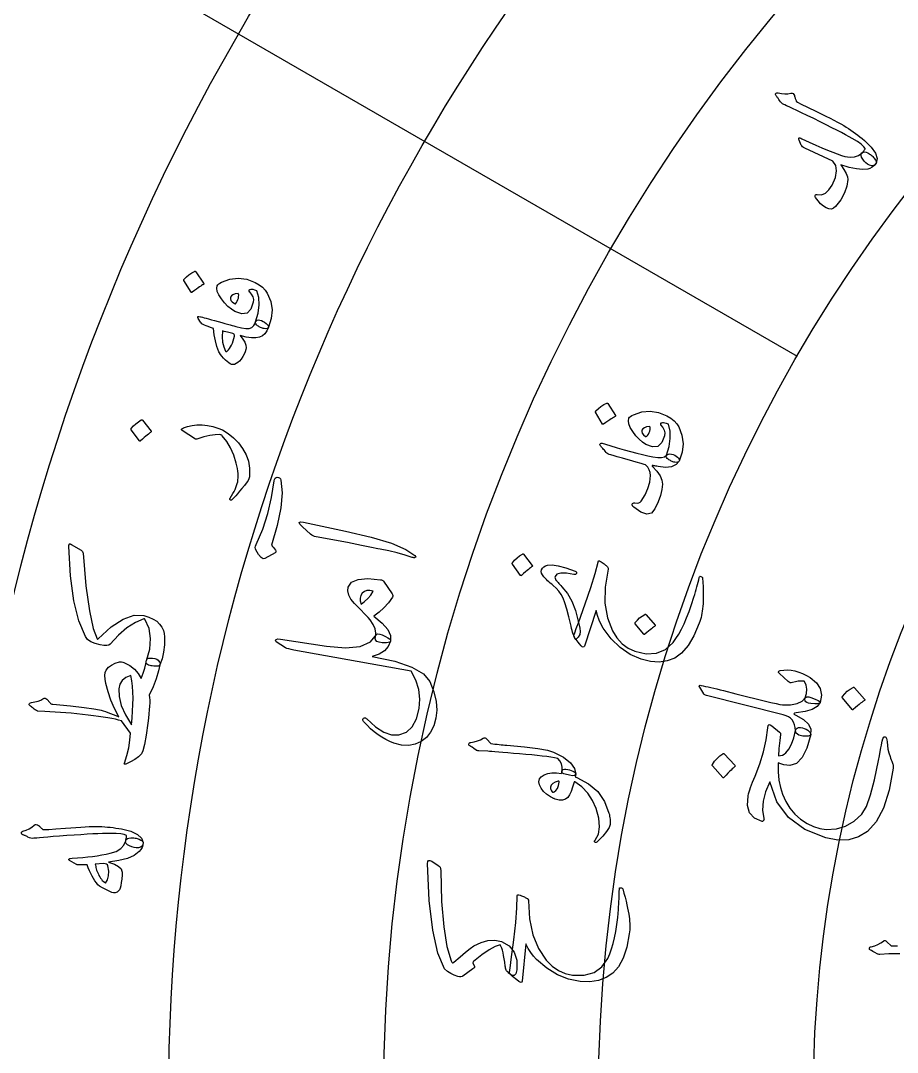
# Model space of a CAD drawing. Header units: millimetres. Extents: x -150 to 150, y -150 to 184.
# Drawn here: x -98.68 to -56.71, y 2.16 to 51.58 of the extents above; entities that cross this region are included whole.
import ezdxf

# ---------------------------------------------------------------- set-up
doc = ezdxf.new("R2010")
doc.units = ezdxf.units.MM
for name, color, linetype in [('ENGRAVE', 7, 'Continuous'), ('ENGRAVE_FINE', 8, 'Continuous'), ('GUIDE', 3, 'Continuous'), ('TEXT', 5, 'Continuous')]:
    doc.layers.add(name, color=color, linetype=linetype)

msp = doc.modelspace()

# ---------------------------------------------------------------- linework, layer by layer
at = {"layer": 'ENGRAVE'}
for radius in [132.75, 112.1737, 91.5975, 71.0212]:
    msp.add_circle((0, 0), radius, dxfattribs=at)
at = {"layer": 'ENGRAVE_FINE'}
for points in [[(-97.1453, 56.0869), (-79.3258, 45.7988)], [(-79.3258, 45.7988), (-61.5062, 35.5106)]]:
    msp.add_lwpolyline(points, dxfattribs=at)
for radius in [122.4619, 101.8856, 81.3094, 60.7331]:
    msp.add_circle((0, 0), radius, dxfattribs=at)
at = {"layer": 'GUIDE'}
msp.add_circle((0, 0), 137.25, dxfattribs=at)
at = {"layer": 'TEXT'}
for points in [[(-62.5126, 47.9776), (-62.5323, 48.0106), (-62.541, 48.0413), (-62.5386, 48.0695), (-62.5251, 48.0955), (-62.506, 48.1134), (-62.4821, 48.1239), (-62.4533, 48.127), (-62.4197, 48.1226), (-62.258, 48.0851), (-62.1019, 48.0689), (-61.9516, 48.074), (-61.807, 48.1003), (-61.7509, 48.1021), (-61.7042, 48.0841), (-61.667, 48.0465), (-61.6391, 47.9893), (-61.6277, 47.9556), (-61.6165, 47.9215), (-61.6056, 47.887), (-61.595, 47.8522), (-61.5844, 47.8174), (-61.5735, 47.783), (-61.5622, 47.749), (-61.5507, 47.7153), (-61.4911, 47.6746), (-61.3101, 47.5798), (-61.0077, 47.4305), (-60.5846, 47.226), (-60.3519, 47.1137), (-60.1344, 47.0068), (-59.9321, 46.9054), (-59.7449, 46.8095), (-59.5734, 46.7191), (-59.4182, 46.6343), (-59.2794, 46.5549), (-59.1568, 46.4812), (-59.0433, 46.4091), (-58.9315, 46.3348), (-58.8214, 46.2582), (-58.7131, 46.1795), (-58.6061, 46.0983), (-58.5001, 46.0144), (-58.3951, 45.9277), (-58.2911, 45.8383), (-57.9611, 45.5144), (-57.7573, 45.2269), (-57.6794, 44.9758), (-57.7273, 44.7605), (-57.7854, 44.6809), (-57.8562, 44.6363), (-57.9399, 44.6267), (-58.0366, 44.652), (-58.1345, 44.7021), (-58.2222, 44.7673), (-58.2995, 44.8474), (-58.3664, 44.9425), (-58.4194, 45.042), (-58.4431, 45.1261), (-58.4377, 45.1946), (-58.4032, 45.2476), (-58.3706, 45.2839), (-58.3415, 45.3165), (-58.3158, 45.3454), (-58.2935, 45.3706), (-58.2752, 45.3931), (-58.2611, 45.4137), (-58.2515, 45.4326), (-58.2462, 45.4496), (-58.3131, 45.5436), (-58.4388, 45.6558), (-58.6236, 45.7861), (-58.8674, 45.9343), (-59.0158, 46.0179), (-59.1878, 46.1113), (-59.3832, 46.2146), (-59.6022, 46.3277), (-59.845, 46.4511), (-60.1115, 46.5854), (-60.402, 46.7305), (-60.7165, 46.8862), (-61.0247, 47.0375), (-61.2961, 47.1694), (-61.5306, 47.282), (-61.7282, 47.3756), (-61.8885, 47.4506), (-62.0111, 47.5075), (-62.0961, 47.5464), (-62.1433, 47.5673), (-62.2015, 47.5991), (-62.2569, 47.6421), (-62.3095, 47.6964), (-62.3593, 47.762), (-62.3819, 47.798), (-62.4034, 47.8313), (-62.424, 47.8621), (-62.4436, 47.8904), (-62.4623, 47.916), (-62.48, 47.9391), (-62.4968, 47.9597), (-62.5126, 47.9776)], [(-57.7258, 44.7502), (-57.8221, 44.6403), (-57.9206, 44.5559), (-58.0214, 44.4971), (-58.1246, 44.4639), (-58.3731, 44.4455), (-58.6697, 44.4751), (-59.0149, 44.5525), (-59.4087, 44.6776), (-59.2666, 44.4521), (-59.1652, 44.259), (-59.1045, 44.098), (-59.0847, 43.969), (-59.1295, 43.6488), (-59.2426, 43.3261), (-59.4239, 43.0002), (-59.6734, 42.6701), (-59.7649, 42.5916), (-59.8693, 42.5555), (-59.9866, 42.5619), (-60.1171, 42.6109), (-60.2519, 42.6947), (-60.3823, 42.8056), (-60.5082, 42.9438), (-60.6294, 43.1093), (-60.6435, 43.1352), (-60.6501, 43.1603), (-60.6494, 43.1846), (-60.6412, 43.2081), (-60.6228, 43.2323), (-60.6, 43.2466), (-60.5729, 43.251), (-60.5414, 43.2455), (-60.3403, 43.24), (-60.1556, 43.3147), (-59.9871, 43.4694), (-59.8341, 43.7042), (-59.677, 44.0712), (-59.6172, 44.3836), (-59.6556, 44.642), (-59.7932, 44.8465), (-61.1438, 45.4731), (-61.2037, 45.5047), (-61.252, 45.5395), (-61.2887, 45.5773), (-61.3138, 45.6184), (-61.4156, 45.8548), (-61.428, 45.8872), (-61.4343, 45.9137), (-61.4344, 45.9345), (-61.4284, 45.9496), (-61.4067, 45.96), (-61.3747, 45.9592), (-61.3326, 45.9472), (-61.2803, 45.924), (-60.9376, 45.7611), (-60.6189, 45.6148), (-60.3242, 45.4851), (-60.0535, 45.3722), (-59.8072, 45.2754), (-59.5859, 45.1939), (-59.3895, 45.128), (-59.2179, 45.0777), (-58.9758, 45.0405), (-58.7587, 45.0573), (-58.5664, 45.1283), (-58.3987, 45.2534), (-58.3486, 45.2862), (-58.2861, 45.2954), (-58.2112, 45.2812), (-58.1241, 45.2434), (-58.0819, 45.2186), (-58.0404, 45.1921), (-57.9997, 45.1638), (-57.9597, 45.1338), (-57.921, 45.1014), (-57.8842, 45.0659), (-57.8493, 45.0272), (-57.8162, 44.9854), (-57.7601, 44.9039), (-57.7263, 44.8375), (-57.7149, 44.7863), (-57.7258, 44.7502)], [(-90.8706, 39.1342), (-90.8753, 39.1467), (-90.8751, 39.1613), (-90.87, 39.1779), (-90.8599, 39.1965), (-90.7469, 39.3104), (-90.6253, 39.4109), (-90.4951, 39.498), (-90.3564, 39.5717), (-90.3379, 39.5767), (-90.3222, 39.5756), (-90.3092, 39.5683), (-90.2988, 39.5549), (-89.9243, 39.0002), (-89.9172, 38.9826), (-89.921, 38.9656), (-89.9357, 38.9492), (-89.9614, 38.9333), (-89.9835, 38.9195), (-90.0174, 38.8974), (-90.063, 38.8668), (-90.1203, 38.8277), (-90.1897, 38.7792), (-90.2716, 38.7205), (-90.3659, 38.6514), (-90.4726, 38.5719), (-90.4888, 38.5622), (-90.5021, 38.5595), (-90.5124, 38.5639), (-90.5196, 38.5753)], [(-89.2706, 38.8816), (-89.243, 38.9263), (-89.1995, 38.9702), (-89.1401, 39.0133), (-89.0648, 39.0556), (-88.6629, 39.2005), (-88.2615, 39.246), (-87.8609, 39.1931), (-87.4609, 39.0427), (-87.2674, 38.9314), (-87.1053, 38.8089), (-86.9745, 38.6753), (-86.8751, 38.5306), (-86.7125, 38.134), (-86.6486, 37.7295), (-86.6832, 37.3164), (-86.816, 36.8935), (-86.8432, 36.8568), (-86.8876, 36.8343), (-86.9491, 36.826), (-87.0278, 36.832), (-87.0696, 36.8394), (-87.1109, 36.8502), (-87.1519, 36.8643), (-87.1925, 36.8817), (-87.2317, 36.901), (-87.2687, 36.9209), (-87.3034, 36.9414), (-87.3359, 36.9624), (-87.389, 37.0063), (-87.4226, 37.0531), (-87.4369, 37.1027), (-87.4318, 37.1552), (-87.3155, 37.576), (-87.266, 37.9641), (-87.2839, 38.3201), (-87.3695, 38.6443), (-87.4701, 38.6752), (-87.5524, 38.6948), (-87.6163, 38.7032), (-87.6617, 38.7004), (-87.7037, 38.6914), (-87.7339, 38.6793), (-87.7523, 38.6641), (-87.759, 38.6456), (-87.7601, 38.6314), (-87.7585, 38.619), (-87.754, 38.6083), (-87.7467, 38.5995), (-87.6411, 38.4749), (-87.5727, 38.3486), (-87.5415, 38.2205), (-87.5474, 38.0906), (-87.6624, 37.7561), (-87.8464, 37.5712), (-88.1005, 37.5358), (-88.4249, 37.6502), (-88.5945, 37.7549), (-88.759, 37.8902), (-88.9184, 38.0563), (-89.0726, 38.2533), (-89.1956, 38.4447), (-89.2695, 38.6133), (-89.2945, 38.759), (-89.2706, 38.8816)], [(-88.6331, 38.3339), (-88.6434, 38.2572), (-88.6159, 38.1815), (-88.5504, 38.1069), (-88.4469, 38.0334), (-88.4288, 38.0262), (-88.4155, 38.0219), (-88.4069, 38.0208), (-88.403, 38.0227), (-88.3566, 38.0846), (-88.3175, 38.1506), (-88.2856, 38.2208), (-88.261, 38.2951), (-88.2469, 38.3638), (-88.2435, 38.424), (-88.2509, 38.4757), (-88.2691, 38.5188), (-88.4122, 38.4893), (-88.5206, 38.4486), (-88.5942, 38.3968), (-88.6331, 38.3339)], [(-90.1801, 37.3101), (-90.206, 37.369), (-90.1978, 37.4035), (-90.1553, 37.4137), (-90.0788, 37.3993), (-90.0343, 37.3865), (-89.9724, 37.3695), (-89.8932, 37.3483), (-89.7965, 37.323), (-89.6818, 37.2927), (-89.5484, 37.2566), (-89.3963, 37.2147), (-89.2254, 37.1669), (-89.0574, 37.12), (-88.9071, 37.0779), (-88.7744, 37.0405), (-88.6594, 37.008), (-88.5624, 36.9804), (-88.4839, 36.9579), (-88.4239, 36.9407), (-88.3824, 36.9286), (-88.1178, 36.8593), (-87.9025, 36.8284), (-87.7366, 36.836), (-87.6199, 36.8821), (-87.5638, 36.9256), (-87.5138, 36.9855), (-87.4698, 37.0621), (-87.4318, 37.1552), (-87.3995, 37.2061), (-87.3547, 37.2366), (-87.2974, 37.2467), (-87.2275, 37.2364), (-87.1493, 37.2101), (-87.0739, 37.1749), (-87.0013, 37.1309), (-86.9314, 37.0781), (-86.8753, 37.0248), (-86.8374, 36.9762), (-86.8176, 36.9325), (-86.816, 36.8935), (-86.8926, 36.7176), (-86.9894, 36.5789), (-87.1065, 36.4775), (-87.2442, 36.4132), (-87.4191, 36.3836), (-87.6314, 36.3872), (-87.8813, 36.4239), (-88.1686, 36.4939), (-88.0441, 36.3293), (-87.9553, 36.1778), (-87.9022, 36.0392), (-87.8848, 35.9136), (-87.8974, 35.8226), (-87.9286, 35.7224), (-87.9785, 35.6129), (-88.0471, 35.494), (-88.1308, 35.3731), (-88.2109, 35.2756), (-88.2876, 35.2014), (-88.3608, 35.1506), (-88.4395, 35.1173), (-88.5134, 35.1038), (-88.5823, 35.1103), (-88.6463, 35.1366), (-88.7203, 35.1844), (-88.7985, 35.2469), (-88.8809, 35.324), (-88.9673, 35.4159), (-89.0519, 35.5137), (-89.1176, 35.596), (-89.1644, 35.6629), (-89.1924, 35.7143), (-89.2859, 35.9752), (-89.3613, 36.2499), (-89.4184, 36.5382), (-89.4573, 36.8402), (-89.5929, 36.8854), (-89.7095, 36.9258), (-89.8069, 36.9613), (-89.8852, 36.992), (-89.9489, 37.0228), (-90.0025, 37.0586), (-90.0459, 37.0995), (-90.0792, 37.1455)], [(-89.018, 36.716), (-89.0354, 36.4302), (-89.0167, 36.1746), (-88.9622, 35.9493), (-88.8719, 35.7543), (-88.8558, 35.7373), (-88.8375, 35.7304), (-88.8171, 35.7337), (-88.7946, 35.7472), (-88.7348, 35.8068), (-88.6799, 35.8752), (-88.6297, 35.9526), (-88.5844, 36.0389), (-88.5438, 36.1342), (-88.508, 36.2384), (-88.4769, 36.3516), (-88.4504, 36.4738), (-88.4487, 36.4937), (-88.451, 36.5163), (-88.4572, 36.5414), (-88.4673, 36.5692), (-88.5253, 36.5884), (-88.5863, 36.6074), (-88.6505, 36.6261), (-88.7177, 36.6445), (-88.7881, 36.6628), (-88.8616, 36.6807), (-88.9383, 36.6985), (-89.018, 36.716)], [(-71.1547, 32.829), (-71.1591, 32.8417), (-71.1585, 32.8563), (-71.1528, 32.873), (-71.1422, 32.8915), (-71.0257, 33.0036), (-70.901, 33.102), (-70.768, 33.1866), (-70.6269, 33.2575), (-70.6083, 33.2621), (-70.5926, 33.2605), (-70.5798, 33.2529), (-70.5698, 33.2391), (-70.2114, 32.6722), (-70.2048, 32.6544), (-70.2092, 32.6374), (-70.2244, 32.6212), (-70.2504, 32.6059), (-70.273, 32.5926), (-70.3075, 32.5711), (-70.354, 32.5414), (-70.4125, 32.5035), (-70.4834, 32.4564), (-70.5669, 32.3992), (-70.6632, 32.3318), (-70.7722, 32.2542), (-70.7887, 32.2448), (-70.8021, 32.2424), (-70.8122, 32.2471), (-70.8192, 32.2587)], [(-69.5608, 32.5371), (-69.5319, 32.5812), (-69.4871, 32.6242), (-69.4264, 32.6659), (-69.3498, 32.7064), (-68.9435, 32.8411), (-68.5408, 32.8757), (-68.1417, 32.8114), (-67.7463, 32.6494), (-67.5561, 32.5325), (-67.3977, 32.4054), (-67.2708, 32.2681), (-67.1755, 32.1208), (-67.0238, 31.7204), (-66.9705, 31.3154), (-67.0152, 30.9046), (-67.1579, 30.4867), (-67.1859, 30.4508), (-67.2307, 30.4296), (-67.2924, 30.4229), (-67.3709, 30.4308), (-67.4124, 30.4393), (-67.4535, 30.451), (-67.4941, 30.4661), (-67.5343, 30.4845), (-67.573, 30.5047), (-67.6095, 30.5255), (-67.6438, 30.5467), (-67.6758, 30.5685), (-67.7278, 30.6137), (-67.7603, 30.6612), (-67.7734, 30.7111), (-67.7671, 30.7633), (-67.6407, 31.1803), (-67.5814, 31.5664), (-67.5898, 31.9223), (-67.6664, 32.2487), (-67.7661, 32.2823), (-67.8478, 32.3042), (-67.9114, 32.3144), (-67.9569, 32.3129), (-67.9992, 32.3052), (-68.0297, 32.2939), (-68.0486, 32.2791), (-68.0557, 32.2608), (-68.0573, 32.2467), (-68.056, 32.2342), (-68.0518, 32.2235), (-68.0447, 32.2144), (-67.9426, 32.0869), (-67.8777, 31.9588), (-67.85, 31.83), (-67.8593, 31.7003), (-67.9829, 31.3692), (-68.1714, 31.1891), (-68.4263, 31.16), (-68.7479, 31.2824), (-68.9148, 31.3912), (-69.0759, 31.5307), (-69.231, 31.7008), (-69.38, 31.902), (-69.4979, 32.0969), (-69.5672, 32.2679), (-69.5882, 32.4147), (-69.5608, 32.5371)], [(-93.3923, 31.9804), (-93.398, 31.9925), (-93.3989, 32.007), (-93.3951, 32.0239), (-93.3865, 32.0433), (-93.2826, 32.1651), (-93.1692, 32.2743), (-93.0461, 32.3709), (-92.9136, 32.4548), (-92.8956, 32.4612), (-92.8798, 32.4612), (-92.8663, 32.455), (-92.8549, 32.4424), (-92.4387, 31.9188), (-92.4303, 31.9018), (-92.4328, 31.8846), (-92.4462, 31.8672), (-92.4705, 31.8494), (-92.4915, 31.8341), (-92.5235, 31.8094), (-92.5666, 31.7755), (-92.6208, 31.7323), (-92.6862, 31.6788), (-92.7633, 31.6141), (-92.8519, 31.5382), (-92.9521, 31.451), (-92.9676, 31.4402), (-92.9806, 31.4365), (-92.9911, 31.4401), (-92.9992, 31.4509)], [(-90.9547, 31.953), (-90.966, 31.9614), (-90.9744, 31.9698), (-90.9798, 31.9782), (-90.9823, 31.9865), (-90.9771, 32.007), (-90.9598, 32.0282), (-90.9304, 32.0501), (-90.8889, 32.0727), (-90.6914, 32.1476), (-90.4765, 32.1961), (-90.2442, 32.2181), (-89.9946, 32.2137), (-89.734, 32.1863), (-89.485, 32.1372), (-89.2477, 32.0667), (-89.022, 31.9748), (-88.7422, 31.8053), (-88.4886, 31.601), (-88.261, 31.3623), (-88.0589, 31.0894), (-87.8934, 30.7913), (-87.7824, 30.479), (-87.7256, 30.1523), (-87.723, 29.8109), (-87.7327, 29.723), (-87.7555, 29.6396), (-87.7915, 29.5606), (-87.8406, 29.486), (-87.9718, 29.3199), (-88.0918, 29.1702), (-88.2006, 29.037), (-88.2984, 28.9203), (-88.3849, 28.8207), (-88.4603, 28.7386), (-88.5244, 28.6742), (-88.5773, 28.6275), (-88.5918, 28.6189), (-88.6052, 28.6137), (-88.6175, 28.6119), (-88.6287, 28.6136), (-88.642, 28.6194), (-88.6535, 28.6274), (-88.6634, 28.6377), (-88.6715, 28.6503), (-88.6762, 28.6646), (-88.6756, 28.6801), (-88.6697, 28.6968), (-88.6586, 28.7146), (-88.5878, 28.8219), (-88.5244, 28.9258), (-88.4682, 29.0263), (-88.4194, 29.1235), (-88.3776, 29.2182), (-88.3426, 29.3114), (-88.3144, 29.4029), (-88.2929, 29.4929), (-88.2781, 29.5849), (-88.2696, 29.6825), (-88.2675, 29.7855), (-88.2717, 29.8941), (-88.2827, 30.0085), (-88.3009, 30.1288), (-88.3263, 30.255), (-88.3588, 30.3872), (-88.4775, 30.7689), (-88.6293, 31.1148), (-88.8147, 31.4246), (-89.034, 31.6984), (-89.0528, 31.7177), (-89.0769, 31.7331), (-89.1064, 31.7446), (-89.1412, 31.7521), (-89.3636, 31.7492), (-89.6228, 31.712), (-89.9187, 31.64), (-90.2512, 31.5327), (-90.271, 31.5298), (-90.2877, 31.5297), (-90.3015, 31.5325), (-90.3123, 31.5383)], [(-68.9383, 31.972), (-68.9507, 31.8954), (-68.9251, 31.8189), (-68.8616, 31.7426), (-68.7601, 31.6664), (-68.7422, 31.6587), (-68.7289, 31.6541), (-68.7204, 31.6528), (-68.7165, 31.6546), (-68.6685, 31.7154), (-68.6276, 31.7805), (-68.5939, 31.8499), (-68.5673, 31.9237), (-68.5513, 31.9921), (-68.5463, 32.0522), (-68.5522, 32.1041), (-68.5692, 32.1477), (-68.7132, 32.122), (-68.8227, 32.084), (-68.8977, 32.034), (-68.9383, 31.972)], [(-67.7671, 30.7633), (-67.7213, 30.8011), (-67.6666, 30.8227), (-67.6029, 30.828), (-67.5303, 30.8171), (-67.4453, 30.7929), (-67.3679, 30.7611), (-67.298, 30.7216), (-67.2357, 30.6746), (-67.187, 30.6248), (-67.1577, 30.5768), (-67.148, 30.5308), (-67.1579, 30.4867), (-67.3042, 30.313), (-67.5205, 30.2113), (-67.8072, 30.1812), (-68.1645, 30.2226), (-68.2243, 30.2339), (-68.2761, 30.2438), (-68.3199, 30.2521), (-68.3558, 30.2589), (-68.3837, 30.2641), (-68.4036, 30.2679), (-68.4155, 30.2701), (-68.4195, 30.2709), (-68.444, 30.2696), (-68.454, 30.2619), (-68.4496, 30.2478), (-68.4307, 30.2273), (-68.2203, 29.9973), (-68.0714, 29.7792), (-67.984, 29.5729), (-67.9581, 29.3779), (-67.983, 29.1226), (-68.0508, 28.8404), (-68.161, 28.5308), (-68.3133, 28.1933), (-68.4791, 27.9939), (-68.7044, 27.9398), (-68.9896, 28.0315), (-69.3344, 28.2701), (-69.3722, 28.308), (-69.3961, 28.3452), (-69.4062, 28.3819), (-69.4025, 28.418), (-69.3865, 28.4485), (-69.3597, 28.4686), (-69.3221, 28.4782), (-69.2737, 28.4774), (-69.1705, 28.4754), (-69.0856, 28.49), (-69.019, 28.521), (-68.9707, 28.5684), (-68.7865, 28.8701), (-68.6524, 29.1735), (-68.5682, 29.4792), (-68.5339, 29.7879), (-68.5446, 29.9333), (-68.5864, 30.0672), (-68.6594, 30.1899), (-68.7637, 30.3012), (-68.826, 30.3246), (-68.9751, 30.3699), (-69.2111, 30.437), (-69.534, 30.5257), (-69.7063, 30.5741), (-69.8618, 30.6181), (-70.0004, 30.6577), (-70.1222, 30.6929), (-70.2264, 30.723), (-70.3124, 30.7472), (-70.3803, 30.7655), (-70.4299, 30.7778), (-70.5034, 30.8022), (-70.565, 30.8306), (-70.6146, 30.8632), (-70.6523, 30.9), (-70.6964, 30.9516), (-70.7375, 30.9998), (-70.7754, 31.0446), (-70.8103, 31.086), (-70.8422, 31.1235), (-70.8715, 31.1568), (-70.8981, 31.1858), (-70.922, 31.2104), (-70.94, 31.233), (-70.9488, 31.2557), (-70.9484, 31.2786), (-70.9387, 31.3016), (-70.9183, 31.3225), (-70.8956, 31.3349), (-70.8704, 31.339), (-70.8428, 31.3347), (-70.4762, 31.2233), (-70.1275, 31.121), (-69.7966, 31.0276), (-69.4835, 30.9432), (-69.1884, 30.8675), (-68.9114, 30.7999), (-68.6527, 30.7405), (-68.4121, 30.6894), (-68.1818, 30.6545), (-67.9976, 30.6551), (-67.8594, 30.6913), (-67.7671, 30.7633)], [(-86.5535, 29.5368), (-86.5361, 29.6089), (-86.5041, 29.6618), (-86.4577, 29.6956), (-86.3969, 29.7101), (-86.3351, 29.7048), (-86.286, 29.6791), (-86.2493, 29.6328), (-86.2252, 29.5662), (-86.1647, 28.9592), (-86.2225, 28.2389), (-86.3957, 27.4033), (-86.681, 26.4496), (-86.6206, 26.3895), (-86.5682, 26.3318), (-86.5238, 26.2767), (-86.4874, 26.224), (-86.4653, 26.1815), (-86.4586, 26.146), (-86.4672, 26.1174), (-86.4912, 26.0958), (-86.9952, 25.8117), (-87.0717, 25.8037), (-87.1697, 25.8704), (-87.289, 26.0122), (-87.4291, 26.2294), (-87.446, 26.2823), (-87.4476, 26.3423), (-87.4339, 26.4094), (-87.4049, 26.4835), (-87.0919, 27.2182), (-86.846, 27.9708), (-86.6667, 28.743), (-86.5535, 29.5368)], [(-85.1951, 27.3333), (-85.3168, 27.4604), (-85.3478, 27.5413), (-85.2884, 27.5757), (-85.1385, 27.5635), (-83.1283, 27.1197), (-81.8968, 26.8394), (-80.9341, 26.5508), (-80.2394, 26.2571), (-79.8118, 25.9599), (-79.7815, 25.9214), (-79.768, 25.8917), (-79.7715, 25.8707), (-79.792, 25.8585), (-79.8198, 25.8524), (-79.8533, 25.8524), (-79.8925, 25.8586), (-79.9374, 25.871), (-80.282, 25.9825), (-80.6526, 26.0851), (-81.0493, 26.1783), (-81.4721, 26.262), (-81.582, 26.2859), (-81.8797, 26.3469), (-82.3654, 26.4449), (-83.0393, 26.5789), (-84.5391, 26.8583), (-84.6171, 26.8785), (-84.6865, 26.9051), (-84.7474, 26.9382), (-84.7995, 26.9776)], [(-92.6638, 20.9344), (-92.5031, 21.4818), (-92.4606, 21.9915), (-92.537, 22.4653), (-92.7327, 22.9046), (-92.7417, 22.9163), (-92.7526, 22.9248), (-92.7652, 22.9298), (-92.7796, 22.9314), (-93.1901, 22.7542), (-93.5964, 22.4922), (-93.9977, 22.1445), (-94.393, 21.7107), (-94.4582, 21.6677), (-94.5598, 21.6485), (-94.6979, 21.6531), (-94.8726, 21.6814), (-95.1227, 21.7444), (-95.3244, 21.8314), (-95.4777, 21.9426), (-95.5824, 22.078), (-95.8905, 22.8255), (-96.1294, 23.7931), (-96.2925, 24.9821), (-96.3716, 26.3931), (-96.3739, 26.4094), (-96.3747, 26.4242), (-96.3739, 26.4375), (-96.3716, 26.4495), (-96.3686, 26.4602), (-96.3659, 26.4701), (-96.3635, 26.4789), (-96.3613, 26.4869), (-96.3532, 26.5058), (-96.3413, 26.5176), (-96.3255, 26.5223), (-96.3059, 26.52), (-96.3022, 26.5187), (-96.2981, 26.5168), (-96.2938, 26.5143), (-96.2891, 26.5113), (-96.2836, 26.5075), (-96.2769, 26.5029), (-96.269, 26.4975), (-96.2599, 26.4912), (-95.7898, 26.2098), (-95.7493, 26.1798), (-95.7203, 26.1469), (-95.7026, 26.1111), (-95.6963, 26.0724), (-95.5591, 24.5068), (-95.3922, 23.3042), (-95.2093, 22.4602), (-95.0195, 21.9714), (-95.0078, 21.958), (-94.9949, 21.954), (-94.9808, 21.9595), (-94.9654, 21.9744), (-94.3502, 22.5464), (-93.7796, 22.9198), (-93.2558, 23.0981), (-92.78, 23.0845), (-92.5415, 23.0114), (-92.3384, 22.9194), (-92.1705, 22.8089), (-92.0377, 22.6798), (-91.9291, 22.53), (-91.8517, 22.3769), (-91.8056, 22.2203), (-91.7907, 22.0601), (-91.8017, 21.6794), (-91.8427, 21.3308), (-91.9144, 21.0138), (-92.0168, 20.7281), (-92.0458, 20.6905), (-92.0899, 20.6657), (-92.1493, 20.6537), (-92.2239, 20.6544), (-92.3076, 20.6633), (-92.3798, 20.6724), (-92.4406, 20.6817), (-92.4898, 20.6913), (-92.5582, 20.7113), (-92.611, 20.7373), (-92.6481, 20.7692), (-92.6696, 20.8071), (-92.6792, 20.8343), (-92.6814, 20.8646), (-92.6763, 20.898), (-92.6638, 20.9344)], [(-75.1431, 25.5449), (-75.1488, 25.5572), (-75.1496, 25.572), (-75.1457, 25.5893), (-75.137, 25.6092), (-75.0322, 25.7346), (-74.9178, 25.8472), (-74.7939, 25.9468), (-74.6604, 26.0335), (-74.6423, 26.0402), (-74.6265, 26.0404), (-74.613, 26.0341), (-74.6017, 26.0213), (-74.1875, 25.4905), (-74.1792, 25.4733), (-74.1818, 25.4558), (-74.1953, 25.4378), (-74.2198, 25.4195), (-74.2409, 25.4037), (-74.2732, 25.3783), (-74.3165, 25.3434), (-74.3709, 25.2988), (-74.4368, 25.2437), (-74.5143, 25.177), (-74.6034, 25.0987), (-74.7042, 25.0087), (-74.7197, 24.9975), (-74.7328, 24.9936), (-74.7434, 24.9972), (-74.7515, 25.0081)], [(-71.9787, 22.7417), (-71.6524, 23.6432), (-71.3851, 24.427), (-71.1805, 25.0954), (-71.0417, 25.6502), (-71.0377, 25.6674), (-71.0315, 25.6813), (-71.023, 25.6918), (-71.0122, 25.6991), (-70.9997, 25.7028), (-70.9862, 25.7026), (-70.9716, 25.6986), (-70.9559, 25.6907), (-70.8971, 25.6538), (-70.8434, 25.6192), (-70.7948, 25.587), (-70.7512, 25.5572), (-70.7128, 25.5297), (-70.6794, 25.5045), (-70.651, 25.4817), (-70.6278, 25.4612), (-70.5927, 25.423), (-70.5702, 25.3853), (-70.5603, 25.3482), (-70.563, 25.3118), (-70.7006, 24.4529), (-70.7089, 23.6712), (-70.5907, 22.9695), (-70.3485, 22.3492), (-70.1382, 22.0105), (-69.8887, 21.7358), (-69.6005, 21.5245), (-69.2745, 21.3758), (-68.7284, 21.2529), (-68.2427, 21.2832), (-67.817, 21.4647), (-67.45, 21.7963), (-67.31, 21.9835), (-67.1751, 22.1948), (-67.0449, 22.4303), (-66.9191, 22.6901), (-66.7973, 22.9735), (-66.6788, 23.28), (-66.5633, 23.6097), (-66.4503, 23.9627), (-66.413, 24.0893), (-66.377, 24.214), (-66.3424, 24.337), (-66.3092, 24.4582), (-66.2777, 24.5768), (-66.2483, 24.692), (-66.2209, 24.8038), (-66.1955, 24.9122), (-66.1854, 24.9444), (-66.1682, 24.9636), (-66.144, 24.9699), (-66.1128, 24.9633), (-66.0793, 24.9478), (-66.0556, 24.9305), (-66.0415, 24.9112), (-66.0371, 24.8899), (-66.0233, 24.6742), (-66.013, 24.4714), (-66.0064, 24.2816), (-66.0034, 24.1046), (-66.0038, 23.9406), (-66.0069, 23.7899), (-66.0129, 23.6524), (-66.0218, 23.528), (-66.0364, 23.4134), (-66.0524, 23.3026), (-66.0699, 23.1956), (-66.0888, 23.0924), (-66.1102, 22.9928), (-66.1352, 22.8968), (-66.1637, 22.8043), (-66.1958, 22.7153), (-66.4536, 22.1206), (-66.7332, 21.6449), (-67.0371, 21.2881), (-67.3672, 21.0504), (-67.7291, 20.9113), (-68.1183, 20.8549), (-68.5351, 20.882), (-68.9795, 20.9936), (-69.5021, 21.2264), (-69.9793, 21.5497), (-70.4099, 21.9653), (-70.7922, 22.4747), (-70.8972, 22.6611), (-70.9895, 22.8645), (-71.0692, 23.0848), (-71.1359, 23.3221), (-71.6881, 21.6166), (-71.7183, 21.5808), (-71.7556, 21.5731), (-71.7998, 21.5937), (-71.8511, 21.6425), (-71.9218, 21.7269), (-71.985, 21.8033), (-72.041, 21.8718), (-72.0896, 21.9324), (-72.1305, 21.9848), (-72.1631, 22.0289), (-72.1877, 22.0647), (-72.2041, 22.0921), (-72.1938, 22.1398), (-72.1532, 22.2641), (-72.0817, 22.4648), (-71.9787, 22.7417)], [(-72.0967, 21.9345), (-72.1334, 21.992), (-72.1676, 22.0556), (-72.1995, 22.1254), (-72.2289, 22.2014), (-72.2563, 22.2837), (-72.2821, 22.3724), (-72.3063, 22.4676), (-72.3289, 22.5694), (-72.4325, 23.0231), (-72.53, 23.3983), (-72.6225, 23.6942), (-72.7111, 23.9103), (-72.8096, 24.0879), (-72.9218, 24.2497), (-73.0481, 24.3956), (-73.1883, 24.5254), (-73.2601, 24.5855), (-73.328, 24.6439), (-73.392, 24.7005), (-73.4522, 24.7554), (-73.5078, 24.8078), (-73.5582, 24.857), (-73.6032, 24.9029), (-73.643, 24.9455), (-73.7065, 25.0316), (-73.7441, 25.1161), (-73.7556, 25.1989), (-73.7411, 25.28), (-73.7034, 25.3512), (-73.6428, 25.4114), (-73.5595, 25.4605), (-73.4533, 25.4986), (-73.2349, 25.5156), (-72.9427, 25.473), (-72.5768, 25.3709), (-72.137, 25.2097), (-72.0986, 25.1913), (-72.0748, 25.1679), (-72.0655, 25.1397), (-72.0706, 25.1065), (-72.088, 25.0766), (-72.1151, 25.058), (-72.152, 25.0508), (-72.1987, 25.055), (-72.5558, 25.1172), (-72.8249, 25.1211), (-73.0057, 25.0668), (-73.0981, 24.9546), (-73.1037, 24.9197), (-73.0981, 24.8799), (-73.0813, 24.8354), (-73.0534, 24.7861), (-73.0348, 24.7622), (-73.0113, 24.7336), (-72.9831, 24.7004), (-72.95, 24.6625), (-72.9121, 24.6201), (-72.8694, 24.573), (-72.8219, 24.5214), (-72.7694, 24.4652), (-72.5078, 24.1489), (-72.2921, 23.7685), (-72.1212, 23.3245), (-71.9939, 22.817), (-71.9926, 22.8117), (-71.9889, 22.7959), (-71.9826, 22.7694), (-71.9739, 22.7324), (-71.9626, 22.6848), (-71.9487, 22.6266), (-71.9323, 22.5579), (-71.9133, 22.4787), (-71.8942, 22.3181), (-71.9184, 22.1741), (-71.9858, 22.0463), (-72.0967, 21.9345)], [(-83.0023, 24.4503), (-82.8378, 24.678), (-82.5236, 24.8127), (-82.0602, 24.8537), (-81.4481, 24.8006), (-81.4053, 24.7924), (-81.3695, 24.7788), (-81.3409, 24.7597), (-81.3194, 24.7353), (-80.8984, 24.1321), (-80.8739, 24.0919), (-80.8638, 24.0506), (-80.8682, 24.0083), (-80.887, 23.9649), (-81.0765, 23.6987), (-81.2881, 23.4574), (-81.522, 23.241), (-81.7785, 23.0492), (-81.3723, 22.7226), (-81.1022, 22.4157), (-80.9684, 22.1277), (-80.9708, 21.8576), (-80.989, 21.8322), (-81.0287, 21.8115), (-81.0898, 21.7955), (-81.1724, 21.7842), (-81.3691, 21.7852), (-81.5212, 21.8072), (-81.6287, 21.8504), (-81.6915, 21.9149), (-81.7022, 21.9456), (-81.7068, 21.979), (-81.7052, 22.0151), (-81.6975, 22.0537), (-81.6794, 22.2442), (-81.7164, 22.4456), (-81.8085, 22.6583), (-81.9555, 22.8827), (-82.0474, 22.989), (-82.2011, 23.1531), (-82.4163, 23.3755), (-82.6927, 23.6568), (-82.8686, 23.8663), (-82.9788, 24.0686), (-83.0234, 24.2633), (-83.0023, 24.4503)], [(-82.3848, 23.6385), (-82.2157, 23.7534), (-82.0627, 23.8943), (-81.9257, 24.0612), (-81.8044, 24.2541), (-81.9657, 24.2894), (-82.1072, 24.2849), (-82.2287, 24.2404), (-82.3304, 24.156), (-82.4026, 24.0453), (-82.4357, 23.922), (-82.4298, 23.7863), (-82.3848, 23.6385)], [(-69.2613, 22.6923), (-69.2674, 22.7038), (-69.2687, 22.7175), (-69.2654, 22.7335), (-69.2575, 22.7518), (-69.158, 22.8666), (-69.0486, 22.9693), (-68.9292, 23.0598), (-68.8, 23.1382), (-68.7823, 23.1441), (-68.7667, 23.1441), (-68.753, 23.138), (-68.7414, 23.1261), (-68.3118, 22.6285), (-68.303, 22.6124), (-68.3049, 22.5962), (-68.3177, 22.5798), (-68.3412, 22.5632), (-68.3616, 22.5489), (-68.3927, 22.5258), (-68.4345, 22.4941), (-68.4869, 22.4536), (-68.5502, 22.4035), (-68.6247, 22.3429), (-68.7104, 22.2717), (-68.8072, 22.1898), (-68.8222, 22.1796), (-68.835, 22.1762), (-68.8456, 22.1796), (-68.854, 22.1898)], [(-84.0448, 21.6138), (-83.1366, 21.5349), (-82.431, 21.6058), (-81.9273, 21.8261), (-81.624, 22.1969), (-81.5763, 22.2129), (-81.4932, 22.1999), (-81.3746, 22.1579), (-81.2205, 22.0871), (-81.1007, 22.0258), (-81.0188, 21.9684), (-80.9747, 21.915), (-80.9686, 21.8655), (-81.0816, 21.6056), (-81.2668, 21.3964), (-81.5247, 21.2372), (-81.8555, 21.1277), (-80.7716, 20.8928), (-79.9499, 20.6129), (-79.3893, 20.2908), (-79.089, 19.9271), (-78.9038, 19.4271), (-78.7932, 18.9689), (-78.7579, 18.5509), (-78.7984, 18.1721), (-78.9033, 17.8087), (-79.0551, 17.5012), (-79.2544, 17.249), (-79.5018, 17.0518), (-79.7876, 16.9196), (-80.102, 16.8629), (-80.4451, 16.8822), (-80.8169, 16.9783), (-81.0101, 17.0554), (-81.2002, 17.147), (-81.3871, 17.2534), (-81.5709, 17.3745), (-81.7512, 17.511), (-81.9281, 17.6634), (-82.1012, 17.832), (-82.2707, 18.0167), (-82.2875, 18.0425), (-82.2977, 18.0691), (-82.3014, 18.0963), (-82.2984, 18.1241), (-82.2904, 18.1461), (-82.2769, 18.1637), (-82.2579, 18.177), (-82.2334, 18.1858), (-82.2057, 18.1876), (-82.177, 18.1796), (-82.1472, 18.162), (-82.1163, 18.1346), (-81.692, 17.7533), (-81.2937, 17.5006), (-80.9225, 17.3746), (-80.5789, 17.3736), (-80.2176, 17.5079), (-79.9353, 17.7617), (-79.7308, 18.135), (-79.6025, 18.6286), (-79.5716, 19.0852), (-79.6256, 19.5367), (-79.7645, 19.9842), (-79.9885, 20.4288), (-85.6003, 21.434), (-85.7344, 21.4581), (-85.8463, 21.4845), (-85.9362, 21.5131), (-86.0039, 21.544), (-86.4502, 21.8268), (-86.4762, 21.8987), (-86.4507, 21.944), (-86.3737, 21.9627), (-86.2452, 21.9548)], [(-92.5231, 19.2697), (-92.5091, 19.1637), (-92.5022, 19.0405), (-92.5025, 18.9002), (-92.5099, 18.7427), (-92.5234, 18.5678), (-92.5419, 18.3754), (-92.5654, 18.1653), (-92.5937, 17.9375), (-92.6788, 17.3517), (-92.7566, 16.9099), (-92.8293, 16.6123), (-92.8981, 16.459), (-93.0388, 16.3167), (-93.2117, 16.1881), (-93.4169, 16.0728), (-93.6545, 15.971), (-93.6913, 15.9628), (-93.7135, 15.9679), (-93.7211, 15.9866), (-93.7142, 16.0186), (-93.5945, 16.3889), (-93.5066, 16.7522), (-93.4505, 17.109), (-93.4262, 17.4597), (-93.8597, 18.0467), (-93.9949, 18.0819), (-94.1491, 18.1165), (-94.3224, 18.1506), (-94.5146, 18.184), (-94.725, 18.2171), (-94.9524, 18.2501), (-95.1968, 18.2829), (-95.4583, 18.3156), (-95.7301, 18.3475), (-95.9982, 18.3767), (-96.2626, 18.4031), (-96.5232, 18.4267), (-96.7796, 18.4474), (-97.0314, 18.4651), (-97.2786, 18.4799), (-97.5211, 18.4916), (-97.8745, 18.5035), (-97.9308, 18.538), (-97.9843, 18.5725), (-98.035, 18.607), (-98.0828, 18.6415), (-98.1279, 18.6755), (-98.1704, 18.7085), (-98.2101, 18.7406), (-98.2472, 18.7716), (-98.2608, 18.7875), (-98.2692, 18.8055), (-98.2724, 18.8254), (-98.2706, 18.8473), (-98.2603, 18.8715), (-98.2395, 18.8908), (-98.2084, 18.9051), (-98.1669, 18.9144), (-97.9977, 18.9474), (-97.8495, 18.9892), (-97.7223, 19.0399), (-97.616, 19.0993), (-97.5648, 19.1262), (-97.5166, 19.133), (-97.4714, 19.1197), (-97.4292, 19.0863), (-97.2748, 18.9071), (-97.2485, 18.879), (-97.2179, 18.8588), (-97.1829, 18.8466), (-97.1435, 18.8424), (-96.2929, 18.7575), (-95.637, 18.6832), (-95.1759, 18.6205), (-94.9093, 18.5697), (-94.822, 18.5467), (-94.7263, 18.5177), (-94.6224, 18.4828), (-94.5101, 18.4421), (-94.3893, 18.3964), (-94.2598, 18.3467), (-94.1216, 18.293), (-93.9747, 18.2354), (-94.1838, 18.6325), (-94.359, 19.0315), (-94.5003, 19.4322), (-94.6076, 19.8342), (-94.6447, 20.0435), (-94.6532, 20.2201), (-94.6333, 20.3638), (-94.5851, 20.4746), (-94.4769, 20.6053), (-94.3351, 20.714), (-94.16, 20.8007), (-93.9515, 20.8651), (-93.9052, 20.8702), (-93.8542, 20.8665), (-93.7984, 20.8541), (-93.7378, 20.833), (-93.4616, 20.6925), (-93.2324, 20.5193), (-93.0501, 20.3135), (-92.9146, 20.0752), (-92.8149, 20.3321), (-92.7395, 20.562), (-92.6885, 20.7651), (-92.6622, 20.9416), (-92.649, 20.9873), (-92.6176, 21.0204), (-92.5682, 21.0408), (-92.5007, 21.0486), (-92.3672, 21.0428), (-92.2568, 21.0233), (-92.1695, 20.9902), (-92.1053, 20.9436), (-92.0598, 20.8942), (-92.0287, 20.8529), (-92.0119, 20.8195), (-92.0096, 20.7941), (-92.0793, 20.4315), (-92.1883, 20.0569), (-92.3363, 19.6698), (-92.5231, 19.2697)], [(-61.9327, 19.9203), (-62.3534, 20.3043), (-62.3967, 20.3552), (-62.4046, 20.3967), (-62.377, 20.4289), (-62.314, 20.4516), (-62.1401, 20.4745), (-61.965, 20.4788), (-61.7888, 20.4648), (-61.6114, 20.4325), (-61.4321, 20.3813), (-61.2499, 20.3104), (-61.0648, 20.2201), (-60.8767, 20.1104), (-60.5788, 19.8686), (-60.4006, 19.5888), (-60.3416, 19.2707), (-60.4009, 18.9131), (-60.4387, 18.8816), (-60.5277, 18.865), (-60.6679, 18.8631), (-60.8593, 18.8758), (-60.9585, 18.8931), (-61.0361, 18.9199), (-61.0922, 18.9561), (-61.1267, 19.002), (-61.1357, 19.0329), (-61.1374, 19.0659), (-61.132, 19.1009), (-61.1192, 19.1381), (-61.0575, 19.3584), (-61.0419, 19.5621), (-61.0727, 19.7496), (-61.15, 19.9212), (-61.1575, 19.9302), (-61.1693, 19.9362), (-61.1854, 19.9393), (-61.2057, 19.9393), (-61.3281, 19.9448), (-61.4574, 19.9359), (-61.5935, 19.9126), (-61.7365, 19.8747), (-61.7893, 19.8642), (-61.8396, 19.8683), (-61.8874, 19.887), (-61.9327, 19.9203)], [(-93.9844, 19.5816), (-93.9696, 19.2004), (-93.8647, 18.7839), (-93.6693, 18.3333), (-93.3828, 17.8497), (-93.3459, 18.1855), (-93.3204, 18.5102), (-93.3065, 18.8237), (-93.3042, 19.1263), (-93.3134, 19.4175), (-93.3337, 19.6967), (-93.3652, 19.9641), (-93.4081, 20.2198), (-93.6491, 20.1159), (-93.8257, 19.9747), (-93.9375, 19.7965), (-93.9844, 19.5816)], [(-61.1168, 19.1459), (-61.0804, 19.1799), (-61.0247, 19.1949), (-60.9498, 19.1908), (-60.8557, 19.1676), (-60.6436, 19.0879), (-60.4966, 19.0202), (-60.4149, 18.9646), (-60.3985, 18.9209), (-60.5468, 18.7313), (-60.7889, 18.5858), (-61.1254, 18.4836), (-61.5565, 18.424), (-61.638, 18.4089), (-61.6663, 18.3854), (-61.6414, 18.3536), (-61.5633, 18.3136), (-61.2031, 18.1088), (-60.9664, 17.8839), (-60.8528, 17.6388), (-60.8619, 17.3726), (-60.874, 17.3511), (-60.8969, 17.3338), (-60.9306, 17.3205), (-60.975, 17.3114), (-61.2415, 17.3161), (-61.4322, 17.362), (-61.547, 17.4497), (-61.5857, 17.5792), (-61.5995, 17.7245), (-61.632, 17.8571), (-61.6831, 17.977), (-61.753, 18.0844), (-61.8321, 18.1638), (-61.9279, 18.231), (-62.0403, 18.2859), (-62.1695, 18.3283), (-65.8458, 19.2553), (-65.8928, 19.2714), (-65.9296, 19.289), (-65.9561, 19.3083), (-65.9723, 19.3292), (-66.1721, 19.6568), (-66.1914, 19.7038), (-66.1865, 19.7331), (-66.1574, 19.7447), (-66.1041, 19.7387), (-66.0008, 19.7174), (-65.8884, 19.6939), (-65.7667, 19.6683), (-65.6359, 19.6404), (-65.4963, 19.6093), (-65.3482, 19.5738), (-65.1915, 19.534), (-65.0262, 19.4899), (-64.444, 19.3381), (-63.9274, 19.2055), (-63.4764, 19.0923), (-63.0911, 18.9986), (-62.7721, 18.9241), (-62.52, 18.8684), (-62.3348, 18.8317), (-62.2165, 18.8141), (-61.8198, 18.8144), (-61.5045, 18.8696), (-61.2703, 18.98), (-61.1168, 19.1459)], [(-59.3438, 19.1467), (-59.3507, 19.1595), (-59.3523, 19.1748), (-59.3488, 19.1927), (-59.34, 19.2131), (-59.229, 19.3413), (-59.1067, 19.456), (-58.9731, 19.557), (-58.8284, 19.6444), (-58.8085, 19.6509), (-58.7909, 19.6508), (-58.7756, 19.6441), (-58.7624, 19.6308), (-58.2762, 19.0765), (-58.2661, 19.0586), (-58.2682, 19.0406), (-58.2824, 19.0223), (-58.3087, 19.0039), (-58.3315, 18.9879), (-58.3662, 18.9623), (-58.4129, 18.927), (-58.4714, 18.8819), (-58.5421, 18.8261), (-58.6253, 18.7585), (-58.7208, 18.679), (-58.8288, 18.5876), (-58.8456, 18.5762), (-58.8599, 18.5724), (-58.8719, 18.5762), (-58.8814, 18.5875)], [(-63.8521, 14.4526), (-63.8308, 14.5392), (-63.8042, 14.6343), (-63.7723, 14.738), (-63.735, 14.8501), (-63.6916, 14.9715), (-63.6411, 15.1032), (-63.5837, 15.245), (-63.5191, 15.3969), (-63.2902, 15.9825), (-63.1128, 16.5625), (-62.9869, 17.1388), (-62.9127, 17.7126), (-62.8934, 17.8117), (-62.8536, 17.8601), (-62.7934, 17.8577), (-62.7128, 17.8048), (-62.3466, 17.5011), (-62.3229, 17.4755), (-62.307, 17.4488), (-62.299, 17.4212), (-62.2989, 17.3924), (-62.3214, 17.2461), (-62.3404, 17.1054), (-62.3559, 16.9703), (-62.3679, 16.8408), (-62.3779, 16.7163), (-62.3871, 16.5959), (-62.3954, 16.4797), (-62.403, 16.3677), (-62.3067, 16.3762), (-62.2166, 16.4024), (-62.1326, 16.4462), (-62.0547, 16.5075), (-61.9009, 16.6896), (-61.7716, 16.9301), (-61.6661, 17.2292), (-61.5834, 17.5872), (-61.5589, 17.6537), (-61.5125, 17.6978), (-61.4443, 17.7195), (-61.3542, 17.7187), (-61.2593, 17.7025), (-61.1686, 17.6758), (-61.082, 17.6385), (-60.9995, 17.5907), (-60.9334, 17.5387), (-60.8881, 17.4863), (-60.8635, 17.4336), (-60.8597, 17.3805), (-61.0442, 16.7386), (-61.2694, 16.2795), (-61.5394, 16.0029), (-61.8567, 15.9093), (-62.0053, 15.9172), (-62.149, 15.9396), (-62.2878, 15.9768), (-62.4218, 16.0289), (-62.4146, 15.5955), (-62.3768, 15.201), (-62.3092, 14.8455), (-62.2125, 14.5292), (-62.0528, 14.1731), (-61.854, 13.8557), (-61.6166, 13.5769), (-61.3413, 13.3364), (-61.0357, 13.132), (-60.729, 12.982), (-60.4214, 12.8857), (-60.1132, 12.8423), (-59.6312, 12.8635), (-59.1881, 12.9943), (-58.7833, 13.2331), (-58.4151, 13.5788), (-58.1944, 13.943), (-57.9908, 14.4912), (-57.7991, 15.2234), (-57.6123, 16.1401), (-57.5675, 16.3718), (-57.5285, 16.5727), (-57.4956, 16.7428), (-57.469, 16.8821), (-57.4483, 16.991), (-57.4331, 17.0699), (-57.4235, 17.1187), (-57.4196, 17.1374), (-57.3967, 17.2082), (-57.3689, 17.2553), (-57.3362, 17.2788), (-57.2986, 17.2785), (-57.2594, 17.2531), (-57.2296, 17.2034), (-57.2092, 17.1294), (-57.1981, 17.0312), (-57.1859, 16.8571), (-57.1591, 16.683), (-57.1176, 16.5092), (-57.0615, 16.3356), (-57.0308, 16.2547), (-57.0031, 16.1818), (-56.9787, 16.1168), (-56.9573, 16.0597), (-56.9396, 16.0106), (-56.9261, 15.9697), (-56.9169, 15.9369), (-56.9118, 15.9122), (-56.9084, 15.8954), (-56.9059, 15.8789), (-56.9045, 15.8627), (-56.904, 15.8468), (-56.9042, 15.8305), (-56.9047, 15.8133), (-56.9053, 15.7953), (-56.9063, 15.7762), (-57.1094, 14.7173), (-57.3775, 13.8593), (-57.7195, 13.1991), (-58.1426, 12.7353), (-58.5625, 12.4799), (-59.0347, 12.3434), (-59.5601, 12.3276), (-60.139, 12.4347), (-61.1324, 12.8304), (-61.9144, 13.4067), (-62.4796, 14.1684), (-62.8211, 15.1163), (-63.0211, 14.6478), (-63.1336, 14.198), (-63.1591, 13.7684), (-63.0981, 13.3609), (-63.094, 13.3345), (-63.0961, 13.3094), (-63.1043, 13.2857), (-63.1187, 13.2632), (-63.1359, 13.2445), (-63.153, 13.2321), (-63.1697, 13.2261), (-63.1862, 13.2263), (-63.5549, 13.3805), (-63.7898, 13.6363), (-63.8894, 13.994), (-63.8521, 14.4526)], [(-76.8806, 16.6375), (-76.988, 16.7146), (-77.0732, 16.775), (-77.1365, 16.8188), (-77.1777, 16.8458), (-77.2033, 16.8654), (-77.22, 16.887), (-77.2277, 16.9107), (-77.2263, 16.9364), (-77.2156, 16.9636), (-77.1968, 16.984), (-77.17, 16.9976), (-77.1352, 17.0045), (-76.9656, 17.0335), (-76.8087, 17.078), (-76.6644, 17.138), (-76.5327, 17.2134), (-76.4915, 17.2335), (-76.4503, 17.2326), (-76.409, 17.2109), (-76.3676, 17.1683), (-76.1799, 16.952), (-76.0767, 16.9409), (-75.9753, 16.9301), (-75.8757, 16.9198), (-75.778, 16.9098), (-75.6821, 16.9002), (-75.5879, 16.8909), (-75.4957, 16.8821), (-75.4052, 16.8736), (-74.568, 16.7933), (-73.9177, 16.7117), (-73.454, 16.6303), (-73.1768, 16.5499), (-72.6976, 16.2989), (-72.3601, 16.0382), (-72.1642, 15.7674), (-72.1097, 15.4856), (-72.1113, 15.4785), (-72.1128, 15.4714), (-72.1143, 15.4642), (-72.1159, 15.4571), (-72.1658, 15.4235), (-72.2652, 15.4162), (-72.4141, 15.4353), (-72.6125, 15.4809), (-72.6847, 15.5033), (-72.734, 15.535), (-72.7604, 15.5759), (-72.7639, 15.6261), (-72.7612, 15.8167), (-72.7947, 15.9834), (-72.8645, 16.1263), (-72.9709, 16.2455), (-73.1242, 16.2732), (-73.2994, 16.3006), (-73.4967, 16.3275), (-73.7159, 16.354), (-73.9562, 16.3801), (-74.2164, 16.4063), (-74.4966, 16.4322), (-74.7969, 16.4579), (-75.0915, 16.4853), (-75.3565, 16.5088), (-75.5919, 16.5285), (-75.7977, 16.5445), (-75.9736, 16.5578), (-76.1194, 16.5694), (-76.2352, 16.5793), (-76.3209, 16.5876), (-76.7514, 16.6016), (-76.7928, 16.6081), (-76.8281, 16.6162), (-76.8574, 16.626), (-76.8806, 16.6375)], [(-65.5612, 15.883), (-65.5688, 15.896), (-65.5713, 15.9123), (-65.5687, 15.9318), (-65.561, 15.9546), (-65.4569, 16.1031), (-65.3406, 16.2383), (-65.2121, 16.3599), (-65.0717, 16.468), (-65.0522, 16.477), (-65.0345, 16.4787), (-65.0187, 16.473), (-65.0047, 16.46), (-64.4862, 15.9134), (-64.4751, 15.8952), (-64.4761, 15.8756), (-64.4894, 15.8546), (-64.5148, 15.8322), (-64.5368, 15.8128), (-64.5702, 15.7818), (-64.615, 15.7393), (-64.6712, 15.685), (-64.739, 15.6181), (-64.8187, 15.5373), (-64.9101, 15.4425), (-65.0132, 15.3336), (-65.0294, 15.3198), (-65.0436, 15.3142), (-65.0558, 15.3171), (-65.066, 15.3284)], [(-72.0603, 15.3259), (-71.4968, 15.0328), (-71.0528, 14.6511), (-70.7267, 14.1817), (-70.5168, 13.6246), (-70.4989, 13.5493), (-70.4839, 13.4755), (-70.4719, 13.4032), (-70.4629, 13.3324), (-70.4572, 13.2636), (-70.4552, 13.1974), (-70.457, 13.1337), (-70.4624, 13.0725), (-70.5125, 12.9267), (-70.6305, 12.7426), (-70.8162, 12.5194), (-71.0692, 12.2562), (-71.1036, 12.2291), (-71.1348, 12.215), (-71.1628, 12.2139), (-71.1876, 12.2259), (-71.2049, 12.246), (-71.2102, 12.2696), (-71.2037, 12.2966), (-71.1852, 12.327), (-71.0259, 12.6195), (-70.9636, 12.9677), (-70.9976, 13.3731), (-71.1268, 13.8374), (-71.3022, 14.2325), (-71.5307, 14.5782), (-71.8127, 14.8745), (-72.1491, 15.1211), (-72.1626, 15.1225), (-72.1739, 15.1207), (-72.183, 15.1156), (-72.19, 15.1073), (-72.2556, 14.8642), (-72.3275, 14.6605), (-72.4061, 14.4961), (-72.4917, 14.3711), (-72.6028, 14.2831), (-72.7408, 14.2411), (-72.9057, 14.2453), (-73.0975, 14.2959), (-73.1224, 14.305), (-73.1477, 14.3151), (-73.1732, 14.3262), (-73.199, 14.3383), (-73.2256, 14.3515), (-73.2533, 14.3659), (-73.2822, 14.3814), (-73.3123, 14.3981), (-73.5038, 14.5245), (-73.6559, 14.6625), (-73.7687, 14.8121), (-73.8419, 14.9732), (-73.8681, 15.1283), (-73.84, 15.2601), (-73.7578, 15.3683), (-73.6215, 15.4525), (-73.4435, 15.5133), (-73.2448, 15.5456), (-73.0254, 15.5496), (-72.7855, 15.5253), (-72.7827, 15.5395), (-72.7804, 15.5534), (-72.7787, 15.5669), (-72.7776, 15.5801), (-72.7764, 15.5932), (-72.7747, 15.6068), (-72.7724, 15.6206), (-72.7696, 15.6349), (-72.7487, 15.6812), (-72.7092, 15.7122), (-72.6512, 15.7279), (-72.5745, 15.7282), (-72.4927, 15.7175), (-72.4117, 15.6986), (-72.3316, 15.6713), (-72.2523, 15.6359), (-72.1841, 15.5973), (-72.1373, 15.5606), (-72.112, 15.5258), (-72.1082, 15.4928), (-72.1372, 15.3572), (-72.1242, 15.3535), (-72.1071, 15.347), (-72.0857, 15.3378), (-72.0603, 15.3259)], [(-72.9474, 15.1528), (-73.0965, 15.1046), (-73.2078, 15.0408), (-73.2814, 14.9615), (-73.3173, 14.8668), (-73.3136, 14.8052), (-73.2996, 14.7481), (-73.275, 14.6955), (-73.2401, 14.6476), (-73.2199, 14.6303), (-73.1956, 14.6236), (-73.1674, 14.6274), (-73.1352, 14.6416), (-73.0541, 14.7029), (-72.9872, 14.8018), (-72.9343, 14.9381), (-72.8952, 15.1119), (-72.8951, 15.1307), (-72.9038, 15.1438), (-72.9212, 15.1511), (-72.9474, 15.1528)], [(-98.5778, 12.5836), (-98.6115, 12.602), (-98.6345, 12.6239), (-98.6467, 12.6493), (-98.6481, 12.6782), (-98.6407, 12.7031), (-98.6254, 12.724), (-98.6021, 12.7409), (-98.5709, 12.7539), (-98.4123, 12.8024), (-98.2695, 12.8663), (-98.1424, 12.9456), (-98.031, 13.0403), (-97.9835, 13.0698), (-97.9341, 13.0777), (-97.883, 13.0641), (-97.83, 13.029), (-97.8031, 13.0059), (-97.7762, 12.9823), (-97.7494, 12.9582), (-97.7227, 12.9336), (-97.6959, 12.9091), (-97.6691, 12.8851), (-97.6422, 12.8615), (-97.6153, 12.8384), (-97.5433, 12.8333), (-97.3392, 12.8425), (-97.0029, 12.8657), (-96.5344, 12.9023), (-96.2769, 12.9226), (-96.0353, 12.94), (-95.8094, 12.9545), (-95.5994, 12.9663), (-95.4058, 12.975), (-95.229, 12.9801), (-95.0691, 12.9818), (-94.9261, 12.9801), (-94.7917, 12.9753), (-94.6576, 12.9678), (-94.524, 12.9574), (-94.3907, 12.9443), (-94.2574, 12.9283), (-94.1235, 12.9095), (-93.9891, 12.8878), (-93.8541, 12.8632), (-93.4057, 12.7505), (-93.0846, 12.605), (-92.8906, 12.4267), (-92.8235, 12.2156), (-92.8336, 12.117), (-92.8723, 12.0422), (-92.9398, 11.9914), (-93.0361, 11.9643), (-93.146, 11.9582), (-93.2545, 11.9703), (-93.3617, 12.0006), (-93.4674, 12.0493), (-93.5632, 12.1087), (-93.6261, 12.1696), (-93.6559, 12.2317), (-93.6528, 12.2951), (-93.643, 12.3431), (-93.6342, 12.3861), (-93.6266, 12.4241), (-93.6201, 12.4573), (-93.6156, 12.486), (-93.6139, 12.511), (-93.615, 12.5322), (-93.619, 12.5496), (-93.7242, 12.5971), (-93.8894, 12.6304), (-94.1147, 12.6496), (-94.4, 12.6543), (-94.5703, 12.6515), (-94.7659, 12.6453), (-94.9868, 12.6358), (-95.2329, 12.6229), (-95.5048, 12.6071), (-95.8027, 12.5887), (-96.1266, 12.5677), (-96.4767, 12.5439), (-96.8191, 12.5196), (-97.1199, 12.4971), (-97.3792, 12.4767), (-97.597, 12.4584), (-97.7733, 12.4428), (-97.9079, 12.4304), (-98.0008, 12.4214), (-98.0521, 12.4158), (-98.1183, 12.4141), (-98.1879, 12.4234), (-98.2607, 12.4437), (-98.3368, 12.4752), (-98.3744, 12.4947), (-98.4098, 12.5126), (-98.4431, 12.5287), (-98.4743, 12.5431), (-98.5034, 12.5558), (-98.5303, 12.5668), (-98.5551, 12.576), (-98.5778, 12.5836)], [(-94.3957, 11.6997), (-94.1122, 11.7917), (-93.8939, 11.9227), (-93.7405, 12.0928), (-93.6518, 12.3024), (-93.6246, 12.3594), (-93.575, 12.4013), (-93.503, 12.4283), (-93.4086, 12.4402), (-93.3594, 12.4401), (-93.3095, 12.4381), (-93.259, 12.4341), (-93.2077, 12.4282), (-93.1564, 12.4195), (-93.1055, 12.4072), (-93.0552, 12.3913), (-93.0053, 12.3718), (-92.9241, 12.3334), (-92.8655, 12.2945), (-92.8295, 12.2549), (-92.8161, 12.2146), (-92.8318, 12.0943), (-92.869, 11.9813), (-92.9275, 11.8756), (-93.0075, 11.7771), (-93.2497, 11.5972), (-93.574, 11.454), (-93.9806, 11.3472), (-94.4696, 11.277), (-94.1976, 11.1721), (-94.0006, 11.0655), (-93.8786, 10.9569), (-93.8316, 10.8462), (-93.828, 10.7887), (-93.8265, 10.7283), (-93.8271, 10.665), (-93.83, 10.5986), (-93.835, 10.5289), (-93.8423, 10.4552), (-93.8519, 10.3776), (-93.8637, 10.2961), (-93.8902, 10.1469), (-93.9183, 10.0328), (-93.9482, 9.9539), (-93.9799, 9.9102), (-94.0665, 9.8422), (-94.1517, 9.8044), (-94.2356, 9.797), (-94.3183, 9.8199), (-94.571, 9.9405), (-94.7657, 10.0433), (-94.9025, 10.1281), (-94.9813, 10.1948), (-95.057, 10.2823), (-95.1297, 10.3789), (-95.1994, 10.4848), (-95.2661, 10.5998), (-95.3298, 10.724), (-95.3905, 10.8575), (-95.448, 11.0001), (-95.5024, 11.1521), (-95.803, 11.1419), (-95.8389, 11.1425), (-95.8721, 11.1433), (-95.9023, 11.1443), (-95.9298, 11.1453), (-95.9544, 11.1475), (-95.9759, 11.1516), (-95.9943, 11.1578), (-96.0097, 11.1659), (-96.3393, 11.356), (-96.3818, 11.3918), (-96.3763, 11.423), (-96.3226, 11.4493), (-96.2209, 11.4708), (-95.962, 11.4837), (-95.7118, 11.5016), (-95.4704, 11.5245), (-95.2377, 11.5525), (-95.0138, 11.5845), (-94.7988, 11.6198), (-94.5928, 11.6581), (-94.3957, 11.6997)], [(-95.1098, 11.1811), (-95.1003, 11.1266), (-95.0891, 11.0701), (-95.0763, 11.0115), (-95.0618, 10.9509), (-95.0441, 10.8886), (-95.022, 10.8248), (-94.9952, 10.7597), (-94.9639, 10.6931), (-94.9324, 10.628), (-94.8977, 10.5662), (-94.8598, 10.5079), (-94.8186, 10.4531), (-94.7742, 10.4021), (-94.7265, 10.3554), (-94.6755, 10.3131), (-94.6212, 10.2751), (-94.5267, 10.4344), (-94.476, 10.6252), (-94.4689, 10.8478), (-94.5053, 11.1026), (-94.528, 11.1443), (-94.5695, 11.1771), (-94.6298, 11.201), (-94.709, 11.216)], [(-78.9986, 11.3164), (-78.6885, 11.121), (-78.6397, 11.0814), (-78.6043, 11.0259), (-78.5824, 10.9544), (-78.5739, 10.8671), (-78.5347, 9.3874), (-78.4306, 8.1738), (-78.274, 7.226), (-78.0743, 6.5429), (-78.0449, 6.4875), (-78.0124, 6.4581), (-77.9768, 6.4546), (-77.9381, 6.4772), (-77.6446, 6.7425), (-77.3869, 6.9617), (-77.1652, 7.1357), (-76.98, 7.265), (-76.6425, 7.4321), (-76.3111, 7.5219), (-75.9862, 7.5354), (-75.6678, 7.4736), (-75.2958, 7.263), (-75.0499, 6.9667), (-74.929, 6.5846), (-74.932, 6.1154), (-74.9776, 5.9306), (-75.0545, 5.8414), (-75.163, 5.848), (-75.3032, 5.9507), (-75.3501, 5.9994), (-75.3874, 6.0399), (-75.4151, 6.0722), (-75.4332, 6.0962), (-75.4502, 6.1464), (-75.4642, 6.1964), (-75.4755, 6.2462), (-75.484, 6.2958), (-75.5091, 6.4813), (-75.5348, 6.6501), (-75.5611, 6.8022), (-75.5882, 6.9375), (-75.6176, 7.0562), (-75.6507, 7.1584), (-75.6876, 7.2441), (-75.7283, 7.3132), (-75.9644, 7.2364), (-76.2546, 7.0786), (-76.5984, 6.8382), (-76.995, 6.5139), (-77.0124, 6.4961), (-77.0241, 6.478), (-77.0304, 6.4593), (-77.031, 6.4402), (-76.9535, 6.2957), (-76.9493, 6.2666), (-76.9621, 6.2351), (-76.9919, 6.2011), (-77.0387, 6.1646), (-77.5056, 5.8162), (-77.5531, 5.7913), (-77.609, 5.7796), (-77.6732, 5.781), (-77.7457, 5.7955), (-77.9234, 5.8548), (-78.0911, 5.9359), (-78.2487, 6.0389), (-78.396, 6.1639), (-78.7088, 6.9197), (-78.9573, 8.0116), (-79.1276, 9.4414), (-79.2016, 11.2095), (-79.1878, 11.303), (-79.1494, 11.352), (-79.0863, 11.3564), (-78.9986, 11.3164)], [(-75.196, 6.609), (-75.0728, 7.5597), (-74.9816, 8.3829), (-74.9266, 9.0797), (-74.9113, 9.6514), (-74.9112, 9.669), (-74.9081, 9.6839), (-74.902, 9.6961), (-74.8931, 9.7055), (-74.8817, 9.7118), (-74.8685, 9.7146), (-74.8534, 9.7138), (-74.8364, 9.7095), (-74.771, 9.6862), (-74.7111, 9.6641), (-74.6566, 9.6432), (-74.6076, 9.6235), (-74.5641, 9.605), (-74.526, 9.5877), (-74.4934, 9.5716), (-74.4663, 9.5566), (-74.4238, 9.5268), (-74.3936, 9.4949), (-74.376, 9.4609), (-74.3707, 9.4247), (-74.3189, 8.5564), (-74.1577, 7.7915), (-73.8903, 7.132), (-73.5195, 6.579), (-73.2408, 6.2939), (-72.9377, 6.0798), (-72.6106, 5.9359), (-72.2601, 5.8613), (-71.7004, 5.8597), (-71.2328, 5.9944), (-70.8565, 6.2638), (-70.57, 6.6671), (-70.4739, 6.8801), (-70.388, 7.1157), (-70.3119, 7.3738), (-70.2454, 7.6546), (-70.1879, 7.9577), (-70.1386, 8.2826), (-70.0972, 8.6295), (-70.0634, 8.9986), (-70.0544, 9.1302), (-70.0463, 9.2598), (-70.0391, 9.3874), (-70.033, 9.5129), (-70.0279, 9.6355), (-70.0241, 9.7543), (-70.0216, 9.8694), (-70.0204, 9.9808), (-70.0175, 10.0144), (-70.0048, 10.0369), (-69.9826, 10.0483), (-69.9506, 10.0485), (-69.9146, 10.0407), (-69.8877, 10.0289), (-69.8698, 10.0131), (-69.8609, 9.9933), (-69.8007, 9.7857), (-69.7467, 9.59), (-69.6991, 9.4061), (-69.6579, 9.2339), (-69.6227, 9.0738), (-69.5931, 8.9259), (-69.5691, 8.7904), (-69.5509, 8.6671), (-69.5403, 8.552), (-69.5319, 8.4404), (-69.5258, 8.3321), (-69.5219, 8.2272), (-69.5213, 8.1254), (-69.5248, 8.0262), (-69.5326, 7.9298), (-69.5447, 7.836), (-69.6676, 7.1996), (-69.8375, 6.6746), (-70.0568, 6.2604), (-70.3276, 5.9568), (-70.6508, 5.7427), (-71.0185, 5.6033), (-71.4313, 5.5394), (-71.8893, 5.5521), (-72.45, 5.6662), (-72.9859, 5.8784), (-73.4963, 6.1909), (-73.9799, 6.6054), (-74.1227, 6.7646), (-74.2569, 6.9431), (-74.3824, 7.141), (-74.4989, 7.3582), (-74.6686, 5.5736), (-74.6903, 5.532), (-74.725, 5.5165), (-74.7727, 5.527), (-74.8333, 5.5635), (-74.9206, 5.6306), (-74.9989, 5.6915), (-75.0684, 5.7463), (-75.1289, 5.7948), (-75.1802, 5.8371), (-75.2217, 5.8731), (-75.2534, 5.9028), (-75.2753, 5.926), (-75.2756, 5.9748), (-75.2629, 6.1049), (-75.2366, 6.3164), (-75.196, 6.609)]]:
    msp.add_lwpolyline(points, close=True, dxfattribs=at)
msp.add_lwpolyline([(-56.5884, 6.8876), (-56.7648, 6.8841), (-56.9111, 6.8816), (-57.0274, 6.8804), (-57.1135, 6.8804), (-57.5436, 6.8527), (-57.5854, 6.8552), (-57.6213, 6.86), (-57.6513, 6.867), (-57.6755, 6.8764), (-57.6755, 6.8764), (-57.7895, 6.9439), (-57.88, 6.9968), (-57.947, 7.0349), (-57.9905, 7.0583), (-58.0179, 7.0756), (-58.0365, 7.0959), (-58.0463, 7.1192), (-58.0473, 7.1454), (-58.0391, 7.174), (-58.0222, 7.1965), (-57.9968, 7.2129), (-57.9627, 7.2232), (-57.7964, 7.269), (-57.6441, 7.3291), (-57.5057, 7.4036), (-57.3813, 7.4924), (-57.342, 7.5166), (-57.3009, 7.5197), (-57.2578, 7.5016), (-57.2128, 7.4625), (-57.0063, 7.2619), (-56.9025, 7.2604), (-56.8005, 7.2592), (-56.7004, 7.2582)], dxfattribs=at)

doc.saveas('drawing.dxf')
